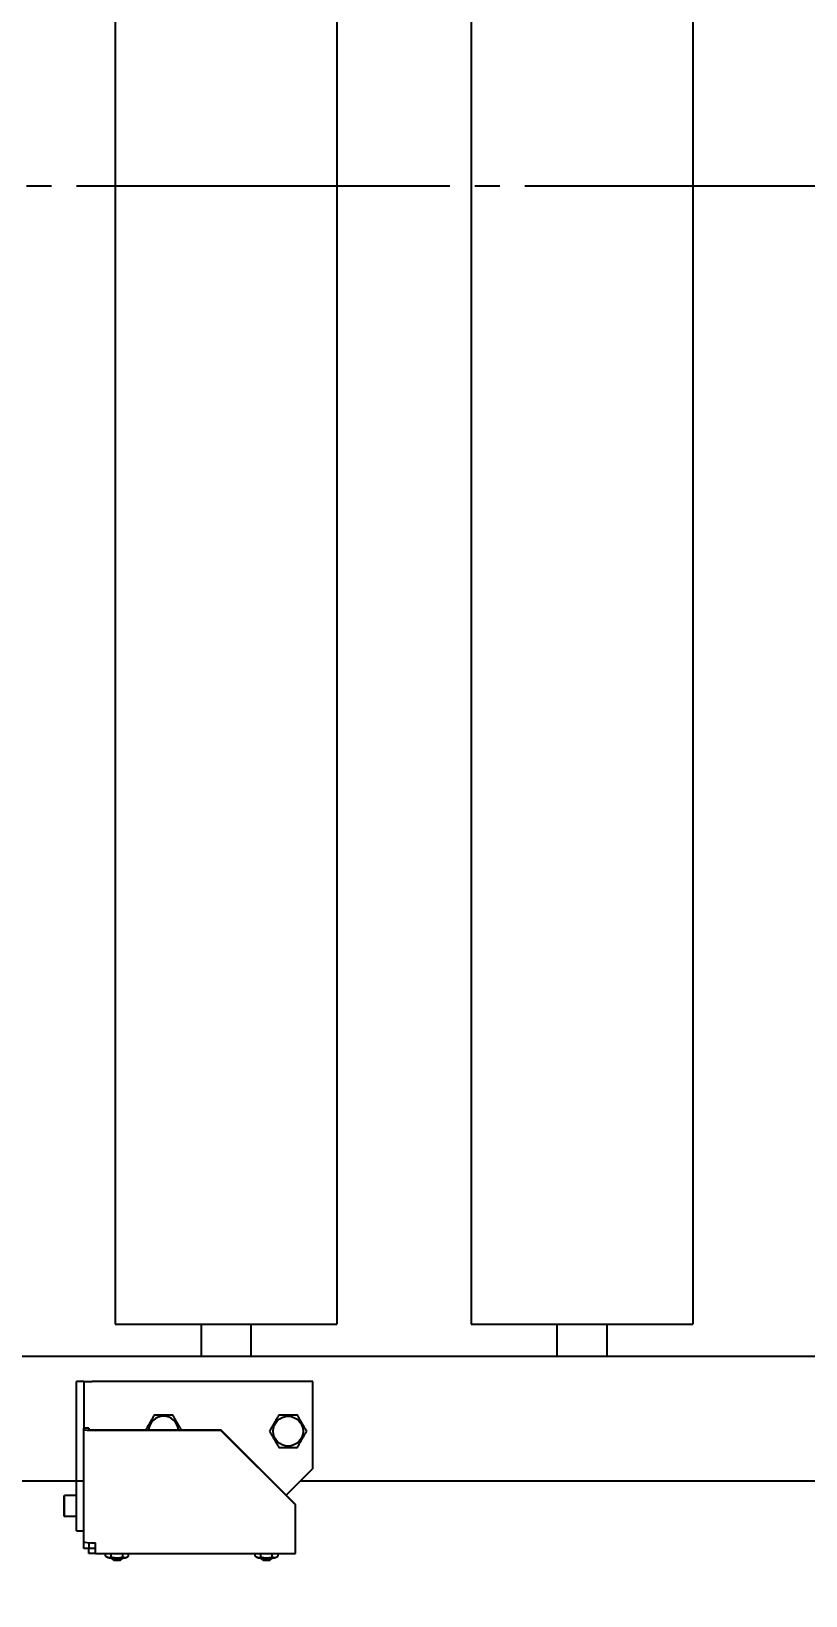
# Model space of a CAD drawing. Header units: millimetres. Extents: x -383313 to -161684, y -117025 to 99224.
# Drawn here: x -343914 to -343603, y -8538 to -7910 of the extents above; entities that cross this region are included whole.
import ezdxf

# ---------------------------------------------------------------- set-up
doc = ezdxf.new("R2010")
doc.units = ezdxf.units.MM
doc.header["$MEASUREMENT"] = 0
doc.linetypes.add('DASHED', pattern=[0.75, 0.5, -0.25])
doc.linetypes.add('ESKD_shtrihpunktir', pattern=[18, 15, -1, 1, -1])
doc.layers.get('Defpoints').update_dxf_attribs({"color": 31})
doc.layers.add('001__КОНСТРУКТИВ__размеры внутр.', color=7, linetype='Continuous')
doc.layers.add('Робот', color=30, linetype='Continuous')
doc.styles.add('PSTUDIO', font='arial.ttf')
doc.dimstyles.new('PS_TICK', dxfattribs={"dimscale": 100, "dimtxt": 2.5, "dimasz": 1, "dimexe": 2, "dimexo": 2, "dimgap": 1, "dimtad": 1, "dimdec": 0, "dimzin": 0, "dimdsep": 46, "dimtxsty": 'PSTUDIO', "dimblk": 'ARCHTICK', "dimcen": 2, "dimdle": 1.5, "dimse1": 1, "dimse2": 1, "dimadec": 0, "dimazin": 0, "dimtfac": 1, "dimtdec": 0, "dimtix": 1, "dimtmove": 1, "dimatfit": 3, "dimldrblk": 'ARCHTICK', "dimfxl": 1, "dimtolj": 1, "dimtzin": 0, "dimarcsym": 0})

# ---------------------------------------------------------------- blocks, each defined once
blk = doc.blocks.new('A$Cdbab0bab')
at = {"color": 3}
for p, q in [((472, 549.08), (472, 544.79)), ((552.3, 549.08), (472, 549.08)), ((479.03, 550.14), (479.03, 549.08)), ((479.99, 550.72), (479.41, 550.39)), ((481.34, 550.49), (481.34, 549.08)), ((482.16, 551.68), (481.4, 550.93)), ((485.14, 551.68), (485.9, 550.93)), ((485.96, 550.49), (485.96, 549.08)), ((487.31, 550.72), (487.89, 550.39)), ((488.27, 550.14), (488.27, 549.08)), ((539.03, 550.14), (539.03, 549.08)), ((539.99, 550.72), (539.41, 550.39)), ((541.34, 550.49), (541.34, 549.08)), ((542.16, 551.68), (541.4, 550.93)), ((545.14, 551.68), (545.9, 550.93)), ((545.96, 550.49), (545.96, 549.08)), ((547.31, 550.72), (547.89, 550.39)), ((548.27, 550.14), (548.27, 549.08)), ((552.3, 549.08), (552.3, 544.79)), ((552.3, 549.07), (555, 549.07)), ((552.3, 547.07), (555, 547.07)), ((555, 549.07), (555, 547.07)), ((555, 547.07), (557, 547.07)), ((555, 544.72), (555, 547.07)), ((557, 547.07), (557, 544.38)), ((472, 544.79), (472, 529.55)), ((557, 544.38), (557, 499.26)), ((560, 540), (557, 540)), ((560, 540), (560, 520)), ((560, 534.25), (564.7, 534.25)), ((564.7, 534.25), (564.7, 525.75)), ((565, 533.95), (564.7, 534.25)), ((565, 526.05), (565, 533.95)), ((472, 529.55), (472, 529.38)), ((502, 499.67), (472, 529.55)), ((472, 529.38), (502, 499.49)), ((465, 515), (475.7, 525.7)), ((560, 525.75), (564.7, 525.75)), ((565, 526.05), (564.7, 525.75)), ((0, 520), (470, 520)), ((557, 520), (560, 520)), ((560, 520), (560, 480)), ((560, 520), (1470, 520)), ((465, 515), (465, 480)), ((502, 499.67), (552.3, 499.67)), ((502, 499.49), (502, 499.67)), ((552.3, 499.49), (502, 499.49)), ((555, 498.79), (555, 499.26)), ((555, 498.79), (557, 498.79)), ((557, 499.26), (557, 498.79)), ((557, 480), (557, 498.79)), ((465, 480), (553.7, 480)), ((557, 480), (553.7, 480)), ((557, 480), (560, 480)), ((0, 470), (1865, 470)), ((347.06, 457), (347.06, 470)), ((367.06, 457), (367.06, 470)), ((489.94, 457), (489.94, 470)), ((509.94, 457), (509.94, 470)), ((357.06, 457), (312.56, 457)), ((312.56, -470), (312.56, 457)), ((401.56, 457), (357.06, 457)), ((401.56, -470), (401.56, 457)), ((499.94, 457), (455.44, 457)), ((455.44, 104), (455.44, 457)), ((544.44, 457), (499.94, 457)), ((544.44, 104), (544.44, 457)), ((455.44, -470), (455.44, 104)), ((544.44, -470), (544.44, 104))]:
    blk.add_line(p, q, dxfattribs=at)
at = {"color": 1, "linetype": 'ESKD_shtrihpunktir', "ltscale": 10}
blk.add_line((2000, 0), (0, 0), dxfattribs=at)
at = {"color": 3}
blk.add_circle((475, 500), 6, dxfattribs=at)
blk.add_arc((525, 500), 6, 184.8667, 355.1333, dxfattribs=at)
for centre, major_axis, start_param, end_param in [((483.65, 550.67), (3.7, 0), 0.152121, 2.989472), ((483.65, 551.67), (-1.5, 0), 3.229193, 6.195585), ((543.65, 550.67), (3.7, 0), 0.152121, 2.989472), ((543.65, 551.67), (-1.5, 0), 3.229193, 6.195585), ((552.3, 544.38), (-4.7, 0), 3.141593, 4.712389), ((552.3, 499.26), (-4.7, 0), 3.141593, 4.712389), ((552.3, 499.26), (-2.7, 0), 3.141593, 4.712389)]:
    blk.add_ellipse(centre, major_axis=major_axis, ratio=0.087156, start_param=start_param, end_param=end_param, dxfattribs=at)
for points, weights in [([(481.34, 550.49), (480.19, 550.98), (479.03, 550.14)], [1.10447333225, 1.27533595138, 1.10447333224]), ([(485.96, 550.49), (483.65, 551.16), (481.34, 550.49)], [1.10447333225, 1.27533595138, 1.10447333224]), ([(488.27, 550.14), (487.11, 550.98), (485.96, 550.49)], [1.10447333225, 1.27533595138, 1.10447333224]), ([(541.34, 550.49), (540.19, 550.98), (539.03, 550.14)], [1.10447333225, 1.27533595138, 1.10447333224]), ([(545.96, 550.49), (543.65, 551.16), (541.34, 550.49)], [1.10447333225, 1.27533595138, 1.10447333224]), ([(548.27, 550.14), (547.11, 550.98), (545.96, 550.49)], [1.10447333225, 1.27533595138, 1.10447333224]), ([(471.25, 506.5), (469.37, 503.25), (467.49, 500)], [1.2245094272, 1.41394169484, 1.2245094272]), ([(478.75, 506.5), (475, 506.5), (471.25, 506.5)], [1.2245094272, 1.41394169484, 1.2245094272]), ([(482.51, 500), (480.63, 503.25), (478.75, 506.5)], [1.2245094272, 1.41394169484, 1.2245094272]), ([(467.49, 500), (469.37, 496.75), (471.25, 493.5)], [1.2245094272, 1.41394169484, 1.2245094272]), ([(478.75, 493.5), (480.63, 496.75), (482.51, 500)], [1.2245094272, 1.41394169484, 1.2245094272]), ([(517.79, 499.49), (519.49, 496.55), (521.25, 493.5)], [1.24912025387, 1.40071239218, 1.2245094272]), ([(528.75, 493.5), (530.51, 496.55), (532.21, 499.49)], [1.2245094272, 1.40071239218, 1.24912025387]), ([(471.25, 493.5), (475, 493.5), (478.75, 493.5)], [1.2245094272, 1.41394169484, 1.2245094272]), ([(521.25, 493.5), (525, 493.5), (528.75, 493.5)], [1.2245094272, 1.41394169484, 1.2245094272])]:
    blk.add_rational_spline(points, weights, degree=2, dxfattribs=at)
blk = doc.blocks.new('Робот ABB IRB660_3.15 (сверху)')
at = {"layer": 'Робот'}
blk.add_circle((0, 0), 3150, dxfattribs=at)
blk = doc.blocks.new('_ArchTick')
at = {"color": 0, "linetype": 'ByBlock', "const_width": 0.15}
blk.add_lwpolyline([(-0.5, -0.5), (0.5, 0.5)], dxfattribs=at)
blk = doc.blocks.new('*D253')
at = {"layer": '001__КОНСТРУКТИВ__размеры внутр.', "color": 0, "lineweight": -2, "ltscale": 100, "transparency": 16777216}
blk.add_line((-345485.51, -9217.13), (-343185.51, -9217.13), dxfattribs=at)
at = {"layer": 'Defpoints', "color": 0, "ltscale": 100, "transparency": 16777216}
for p in [(-345335.51, -8492.09), (-343335.51, -8492.09), (-343335.51, -9217.13)]:
    blk.add_point(p, dxfattribs=at)
at = {"layer": '001__КОНСТРУКТИВ__размеры внутр.', "color": 0, "lineweight": -2, "ltscale": 100, "transparency": 16777216, "xscale": 100, "yscale": 100, "zscale": 100, "rotation": 180}
blk.add_blockref('_ArchTick', (-345335.51, -9217.13), dxfattribs=at)
at = {"layer": '001__КОНСТРУКТИВ__размеры внутр.', "color": 0, "lineweight": -2, "ltscale": 100, "transparency": 16777216, "xscale": 100, "yscale": 100, "zscale": 100}
blk.add_blockref('_ArchTick', (-343335.51, -9217.13), dxfattribs=at)
at = {"layer": '001__КОНСТРУКТИВ__размеры внутр.', "color": 0, "ltscale": 100, "transparency": 16777216, "insert": (-344335.51, -8989.49), "char_height": 250, "attachment_point": 5, "style": 'PSTUDIO'}
blk.add_mtext('\\A1;2000', dxfattribs=at)

msp = doc.modelspace()

# ---------------------------------------------------------------- block references
at = {"linetype": 'DASHED', "rotation": 180}
msp.add_blockref('A$Cdbab0bab', (-343335.51332, -7972.09281), dxfattribs=at)
at = {"layer": 'Робот', "rotation": 180}
msp.add_blockref('Робот ABB IRB660_3.15 (сверху)', (-344500.63713, -5731.42318), dxfattribs=at)

# ---------------------------------------------------------------- dimensions: what is measured, and where the dimension line sits
at = {"layer": '001__КОНСТРУКТИВ__размеры внутр.', "ltscale": 100}
dim = msp.add_linear_dim(base=(-343335.51332, -9217.13039), p1=(-345335.51332, -8492.09281), p2=(-343335.51332, -8492.09281), dimstyle='PS_TICK', dxfattribs=at)
dim.commit()
dim.dimension.update_dxf_attribs({"geometry": '*D253', "text_midpoint": (-344335.51332, -8989.48714)})

doc.saveas('drawing.dxf')
